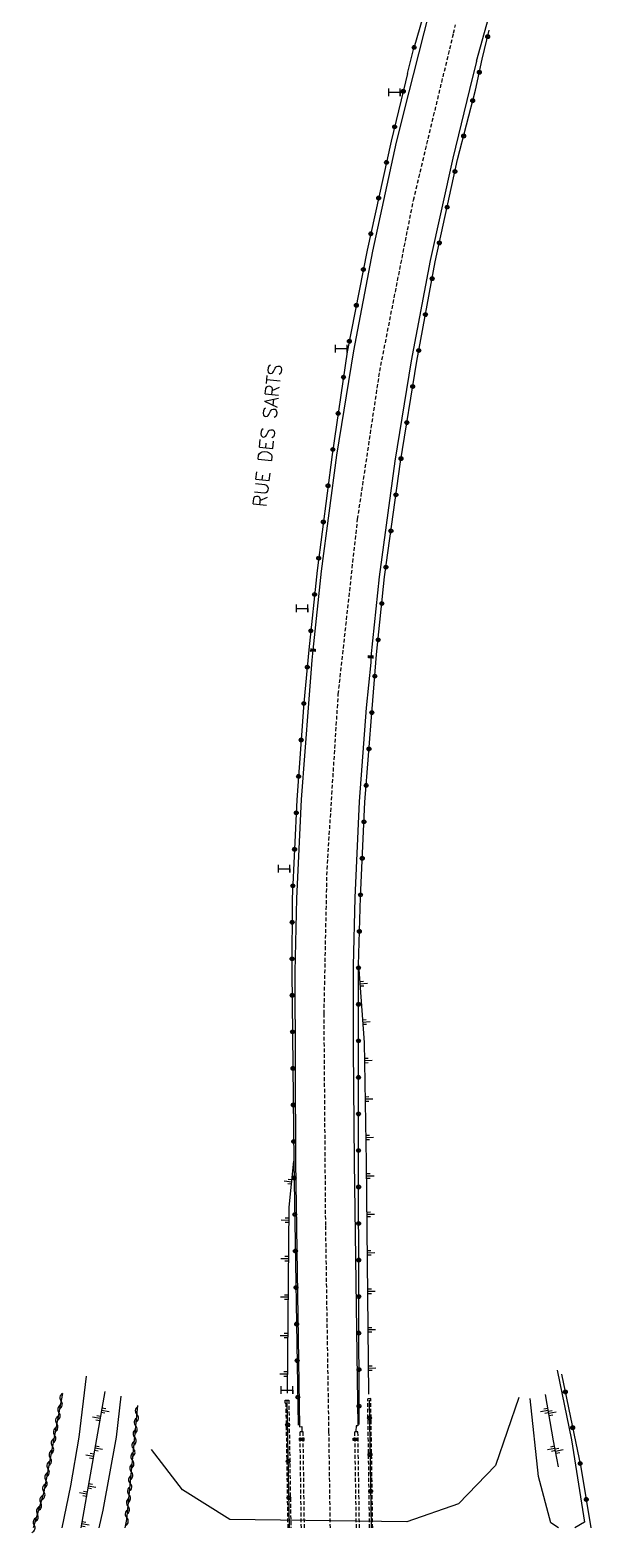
# Model space of a CAD drawing. Header units: millimetres. Extents: x 107000 to 108000, y 126999 to 128000.
# Drawn here: x 107263.4 to 107336.4, y 126999.4 to 127194.8 of the extents above; entities that cross this region are included whole.
import ezdxf
from ezdxf.enums import TextEntityAlignment as Align

# ---------------------------------------------------------------- set-up
doc = ezdxf.new("R2010")
doc.units = ezdxf.units.MM
doc.linetypes.add('DASHED', pattern=[0.75, 0.5, -0.25])
doc.layers.get('0').update_dxf_attribs({"linetype": 'CONTINUOUS'})
for name, color, linetype in [('W0001', 6, 'DASHED'), ('W0008', 7, 'CONTINUOUS'), ('W0112', 1, 'DASHED'), ('W0211', 2, 'CONTINUOUS'), ('W0310', 3, 'CONTINUOUS'), ('W0322', 7, 'CONTINUOUS'), ('W0400', 7, 'CONTINUOUS'), ('W0989', 7, 'CONTINUOUS'), ('W1474', 7, 'CONTINUOUS')]:
    doc.layers.add(name, color=color, linetype=linetype)
doc.styles.get("Standard").update_dxf_attribs({"font": 'romans.shx', "width": 0.85})

# ---------------------------------------------------------------- blocks, each defined once
blk = doc.blocks.new('t211o')
at = {"color": 0, "linetype": 'Continuous'}
for p, q in [((-0.29, 0.5), (-0.29, 0)), ((0, 1), (0, 0)), ((0.29, 0.5), (0.29, 0))]:
    blk.add_line(p, q, dxfattribs=at)
blk = doc.blocks.new('t322o')
at = {"color": 0, "linetype": 'Continuous'}
for radius in [0.25, 0.15]:
    blk.add_circle((0, 0), radius, dxfattribs=at)
blk = doc.blocks.new('t310o')
at = {"color": 0, "linetype": 'Continuous'}
for centre, start, end in [((-0.5, 0.38), 216.8699, 323.1304), ((0.5, -0.37), 36.8699, 143.1303)]:
    blk.add_arc(centre, 0.625, start, end, dxfattribs=at)
blk = doc.blocks.new('T1474')
at = {"color": 0, "linetype": 'Continuous', "flags": 128}
for points in [[(-0.75, -0.5), (-0.75, 0.5)], [(-0.75, 0), (0.75, 0)], [(0.75, 0), (0.75, -0.5), (0.75, 0.5)]]:
    blk.add_lwpolyline(points, dxfattribs=at)
blk = doc.blocks.new('T400')
for p, q in [((-0.15, 0.3), (0.15, 0.3)), ((-0.15, -0.25), (-0.15, 0.3)), ((-0.15, 0.15), (0.15, 0.15)), ((-0.15, 0), (0.15, 0)), ((0.15, 0.3), (0.15, -0.25)), ((-0.15, -0.15), (0.15, -0.15)), ((-0.15, -0.25), (-0.15, -0.3)), ((-0.15, -0.3), (0.15, -0.3)), ((0.15, -0.3), (0.15, -0.25))]:
    blk.add_line(p, q)

msp = doc.modelspace()

# ---------------------------------------------------------------- linework, layer by layer
at = {"layer": 'W0001'}
msp.add_lwpolyline([(107302.5, 127000), (107302.32, 127012.53), (107301.9, 127039.37), (107301.69, 127066.89), (107302.08, 127085.66), (107303.54, 127108.42), (107306.05, 127131.17), (107308.93, 127150.42), (107313.31, 127172.67), (107318.53, 127194.38), (107318.8, 127195.45)], dxfattribs=at)
at = {"layer": 'W0008', "flags": 128}
msp.add_lwpolyline([(107321.52, 127190.76), (107326.21, 127207.55)], dxfattribs=at)
at = {"layer": 'W0008'}
for points in [[(107316.09, 127200.11), (107316.04, 127199.93), (107313.26, 127188.95), (107312.7, 127186.74), (107311.05, 127180.22), (107307.97, 127166.02), (107305.5, 127153.09), (107303.32, 127139.52), (107301.32, 127124.43), (107300.23, 127114.16), (107300.11, 127112.84), (107299.64, 127107.21), (107298.71, 127094.75), (107298.12, 127081.84), (107297.87, 127072.32), (107297.98, 127047.65), (107298.49, 127013.17), (107298.78, 127013.19), (107298.78, 127012.62)], [(107321.52, 127190.76), (107320.61, 127187.04), (107318.43, 127178.15), (107315.48, 127164.84), (107313, 127151.79), (107310.89, 127138.72), (107308.87, 127123.68), (107307.77, 127113.28), (107307.76, 127112.55), (107307.15, 127106.65), (107306.26, 127094.48), (107305.68, 127081.95), (107305.46, 127073.09), (107305.49, 127062.36), (107305.6, 127047.55), (107306.06, 127013.29), (107305.84, 127013.29), (107305.81, 127012.58)]]:
    msp.add_lwpolyline(points, dxfattribs=at)
at = {"layer": 'W0112'}
for p, q in [((107296.62, 127016.23), (107296.62, 127016.63)), ((107307.61, 127000), (107307.36, 127016.81))]:
    msp.add_line(p, q, dxfattribs=at)
for points in [[(107296.62, 127016.63), (107297.1, 127016.63), (107297.36, 127000)], [(107296.62, 127016.23), (107296.71, 127016.23), (107296.96, 127000)], [(107308.01, 127000), (107307.76, 127016.82), (107307.36, 127016.81), (107307.36, 127016.81), (107307.36, 127016.81), (107307.36, 127016.81), (107307.36, 127016.81), (107307.36, 127016.81), (107307.36, 127016.81), (107307.36, 127016.81), (107307.36, 127016.81), (107307.36, 127016.81), (107307.36, 127016.81), (107307.36, 127016.81), (107307.36, 127016.81), (107307.36, 127016.81), (107307.36, 127016.81), (107307.36, 127016.81), (107307.36, 127016.81), (107307.36, 127016.81), (107307.36, 127016.81), (107307.36, 127016.81), (107307.36, 127016.81), (107307.36, 127016.81), (107307.36, 127016.81), (107307.36, 127016.81), (107307.36, 127016.81), (107307.36, 127016.81), (107307.36, 127016.81), (107307.36, 127016.81), (107307.36, 127016.81), (107307.36, 127016.81), (107307.36, 127016.81), (107307.36, 127016.81), (107307.36, 127016.81), (107307.36, 127016.81), (107307.36, 127016.81), (107307.36, 127016.81), (107307.36, 127016.81), (107307.36, 127016.81), (107307.36, 127016.81), (107307.36, 127016.81), (107307.36, 127016.81), (107307.36, 127016.81), (107307.36, 127016.81), (107307.36, 127016.81), (107307.36, 127016.81), (107307.36, 127016.81), (107307.36, 127016.81), (107307.36, 127016.81), (107307.36, 127016.81), (107307.36, 127016.81), (107307.36, 127016.81), (107307.36, 127016.81), (107307.36, 127016.81), (107307.36, 127016.81), (107307.36, 127016.81), (107307.36, 127016.81), (107307.36, 127016.81), (107307.36, 127016.81), (107307.36, 127016.81), (107307.36, 127016.81), (107307.36, 127016.81), (107307.36, 127016.81), (107307.36, 127016.81), (107307.36, 127016.81), (107307.36, 127016.81), (107307.36, 127016.81), (107307.36, 127016.81), (107307.36, 127016.81), (107307.36, 127016.81), (107307.36, 127016.81), (107307.36, 127016.81), (107307.36, 127016.81), (107307.36, 127016.81), (107307.36, 127016.81), (107307.36, 127016.81), (107307.36, 127016.81), (107307.36, 127016.81), (107307.36, 127016.81), (107307.36, 127016.81), (107307.36, 127016.81), (107307.36, 127016.81), (107307.36, 127016.81), (107307.36, 127016.81), (107307.36, 127016.81), (107307.36, 127016.81), (107307.36, 127016.81), (107307.36, 127016.81), (107307.36, 127016.81), (107307.36, 127016.81), (107307.36, 127016.81), (107307.36, 127016.81), (107307.36, 127016.81)], [(107307.36, 127016.81), (107307.36, 127016.81), (107307.36, 127016.81), (107307.36, 127016.81), (107307.36, 127016.81), (107307.36, 127016.81), (107307.36, 127016.81), (107307.36, 127016.81), (107307.36, 127016.81), (107307.36, 127016.81), (107307.36, 127016.81), (107307.36, 127016.81), (107307.36, 127016.81), (107307.36, 127016.81), (107307.36, 127016.81), (107307.36, 127016.81), (107307.36, 127016.81), (107307.36, 127016.81), (107307.36, 127016.81), (107307.36, 127016.81)], [(107298.73, 127000), (107298.56, 127012.54), (107298.96, 127012.55), (107298.96, 127012.55), (107298.96, 127012.55), (107298.96, 127012.55), (107298.96, 127012.55), (107298.96, 127012.55), (107298.96, 127012.55), (107298.96, 127012.55), (107298.96, 127012.55), (107298.96, 127012.55), (107298.96, 127012.55), (107298.96, 127012.55), (107298.96, 127012.55), (107298.96, 127012.55), (107298.96, 127012.55), (107298.96, 127012.55), (107298.96, 127012.55), (107298.96, 127012.55), (107298.96, 127012.55), (107298.96, 127012.55), (107298.96, 127012.55), (107298.96, 127012.55), (107298.96, 127012.55), (107298.96, 127012.55), (107298.96, 127012.55), (107298.96, 127012.55), (107298.96, 127012.55), (107298.96, 127012.55), (107298.96, 127012.55), (107298.96, 127012.55), (107298.96, 127012.55), (107298.96, 127012.55), (107298.96, 127012.55), (107298.96, 127012.55), (107298.96, 127012.55), (107298.96, 127012.55), (107298.96, 127012.55), (107298.96, 127012.55), (107298.96, 127012.55), (107298.96, 127012.55), (107298.96, 127012.55), (107298.96, 127012.55), (107298.96, 127012.55), (107298.96, 127012.55), (107298.96, 127012.55), (107298.96, 127012.55), (107298.96, 127012.55), (107298.96, 127012.55), (107298.96, 127012.55), (107298.96, 127012.55), (107298.96, 127012.55), (107298.96, 127012.55), (107298.96, 127012.55), (107298.96, 127012.55), (107298.96, 127012.55), (107298.96, 127012.55), (107298.96, 127012.55), (107298.96, 127012.55), (107298.96, 127012.55), (107298.96, 127012.55), (107298.96, 127012.55), (107298.96, 127012.55), (107298.96, 127012.55), (107298.96, 127012.55), (107298.96, 127012.55), (107298.96, 127012.55), (107298.96, 127012.55), (107298.96, 127012.55), (107298.96, 127012.55), (107298.96, 127012.55), (107298.96, 127012.55), (107298.96, 127012.55), (107298.96, 127012.55), (107298.96, 127012.55), (107298.96, 127012.55), (107298.96, 127012.55), (107298.96, 127012.55), (107298.96, 127012.55), (107298.96, 127012.55), (107298.96, 127012.55), (107298.96, 127012.55), (107298.96, 127012.55), (107298.96, 127012.55), (107298.96, 127012.55), (107298.96, 127012.55), (107298.96, 127012.55), (107298.96, 127012.55), (107298.96, 127012.55), (107298.96, 127012.55), (107298.96, 127012.55), (107298.96, 127012.55), (107298.96, 127012.55), (107298.96, 127012.55)], [(107299.13, 127000), (107298.96, 127012.55), (107298.96, 127012.55), (107298.96, 127012.55), (107298.96, 127012.55), (107298.96, 127012.55), (107298.96, 127012.55), (107298.96, 127012.55), (107298.96, 127012.55), (107298.96, 127012.55), (107298.96, 127012.55), (107298.96, 127012.55), (107298.96, 127012.55), (107298.96, 127012.55), (107298.96, 127012.55), (107298.96, 127012.55), (107298.96, 127012.55), (107298.96, 127012.55), (107298.96, 127012.55), (107298.96, 127012.55), (107298.96, 127012.55), (107298.96, 127012.55), (107298.96, 127012.55), (107298.96, 127012.55), (107298.96, 127012.55), (107298.96, 127012.55), (107298.96, 127012.55), (107298.96, 127012.55), (107298.96, 127012.55), (107298.96, 127012.55), (107298.96, 127012.55), (107298.96, 127012.55), (107298.96, 127012.55), (107298.96, 127012.55), (107298.96, 127012.55), (107298.96, 127012.55), (107298.96, 127012.55), (107298.96, 127012.55), (107298.96, 127012.55), (107298.96, 127012.55), (107298.96, 127012.55), (107298.96, 127012.55), (107298.96, 127012.55), (107298.96, 127012.55), (107298.96, 127012.55), (107298.96, 127012.55), (107298.96, 127012.55), (107298.96, 127012.55), (107298.96, 127012.55), (107298.96, 127012.55), (107298.96, 127012.55), (107298.96, 127012.55), (107298.96, 127012.55), (107298.96, 127012.55), (107298.96, 127012.55), (107298.96, 127012.55), (107298.96, 127012.55), (107298.96, 127012.55), (107298.96, 127012.55), (107298.96, 127012.55), (107298.96, 127012.55), (107298.96, 127012.55), (107298.96, 127012.55), (107298.96, 127012.55), (107298.96, 127012.55), (107298.96, 127012.55), (107298.96, 127012.55), (107298.96, 127012.55), (107298.96, 127012.55), (107298.96, 127012.55), (107298.96, 127012.55), (107298.96, 127012.55), (107298.96, 127012.55), (107298.96, 127012.55), (107298.96, 127012.55), (107298.96, 127012.55), (107298.96, 127012.55), (107298.96, 127012.55), (107298.96, 127012.55), (107298.96, 127012.55), (107298.96, 127012.55), (107298.96, 127012.55), (107298.96, 127012.55), (107298.96, 127012.55), (107298.96, 127012.55), (107298.96, 127012.55), (107298.96, 127012.55), (107298.96, 127012.55), (107298.96, 127012.55), (107298.96, 127012.55), (107298.96, 127012.55), (107298.96, 127012.55), (107298.96, 127012.55), (107298.96, 127012.55), (107298.96, 127012.55), (107298.96, 127012.55)], [(107298.96, 127012.55), (107298.96, 127012.55), (107298.96, 127012.55), (107298.96, 127012.55), (107298.96, 127012.55), (107298.96, 127012.55), (107298.96, 127012.55), (107298.96, 127012.55), (107298.96, 127012.55), (107298.96, 127012.55), (107298.96, 127012.55), (107298.96, 127012.55), (107298.96, 127012.55), (107298.96, 127012.55), (107298.96, 127012.55), (107298.96, 127012.55), (107298.96, 127012.55), (107298.96, 127012.55), (107298.96, 127012.55), (107298.96, 127012.55)], [(107305.89, 127000), (107305.69, 127012.55), (107306.09, 127012.56), (107306.09, 127012.56), (107306.09, 127012.56), (107306.09, 127012.56), (107306.09, 127012.56), (107306.09, 127012.56), (107306.09, 127012.56), (107306.09, 127012.56), (107306.09, 127012.56), (107306.09, 127012.56), (107306.09, 127012.56), (107306.09, 127012.56), (107306.09, 127012.56), (107306.09, 127012.56), (107306.09, 127012.56), (107306.09, 127012.56), (107306.09, 127012.56), (107306.09, 127012.56), (107306.09, 127012.56), (107306.09, 127012.56), (107306.09, 127012.56), (107306.09, 127012.56), (107306.09, 127012.56), (107306.09, 127012.56), (107306.09, 127012.56), (107306.09, 127012.56), (107306.09, 127012.56), (107306.09, 127012.56), (107306.09, 127012.56), (107306.09, 127012.56), (107306.09, 127012.56), (107306.09, 127012.56), (107306.09, 127012.56), (107306.09, 127012.56), (107306.09, 127012.56), (107306.09, 127012.56), (107306.09, 127012.56), (107306.09, 127012.56), (107306.09, 127012.56), (107306.09, 127012.56), (107306.09, 127012.56), (107306.09, 127012.56), (107306.09, 127012.56), (107306.09, 127012.56), (107306.09, 127012.56), (107306.09, 127012.56), (107306.09, 127012.56), (107306.09, 127012.56), (107306.09, 127012.56), (107306.09, 127012.56), (107306.09, 127012.56), (107306.09, 127012.56), (107306.09, 127012.56), (107306.09, 127012.56), (107306.09, 127012.56), (107306.09, 127012.56), (107306.09, 127012.56), (107306.09, 127012.56), (107306.09, 127012.56), (107306.09, 127012.56), (107306.09, 127012.56), (107306.09, 127012.56), (107306.09, 127012.56), (107306.09, 127012.56), (107306.09, 127012.56), (107306.09, 127012.56), (107306.09, 127012.56), (107306.09, 127012.56), (107306.09, 127012.56), (107306.09, 127012.56), (107306.09, 127012.56), (107306.09, 127012.56), (107306.09, 127012.56), (107306.09, 127012.56), (107306.09, 127012.56), (107306.09, 127012.56), (107306.09, 127012.56), (107306.09, 127012.56), (107306.09, 127012.56), (107306.09, 127012.56), (107306.09, 127012.56), (107306.09, 127012.56), (107306.09, 127012.56), (107306.09, 127012.56), (107306.09, 127012.56), (107306.09, 127012.56), (107306.09, 127012.56), (107306.09, 127012.56), (107306.09, 127012.56), (107306.09, 127012.56), (107306.09, 127012.56), (107306.09, 127012.56), (107306.09, 127012.56)], [(107306.29, 127000), (107306.09, 127012.56), (107306.09, 127012.56), (107306.09, 127012.56), (107306.09, 127012.56), (107306.09, 127012.56), (107306.09, 127012.56), (107306.09, 127012.56), (107306.09, 127012.56), (107306.09, 127012.56), (107306.09, 127012.56), (107306.09, 127012.56), (107306.09, 127012.56), (107306.09, 127012.56), (107306.09, 127012.56), (107306.09, 127012.56), (107306.09, 127012.56), (107306.09, 127012.56), (107306.09, 127012.56), (107306.09, 127012.56), (107306.09, 127012.56), (107306.09, 127012.56), (107306.09, 127012.56), (107306.09, 127012.56), (107306.09, 127012.56), (107306.09, 127012.56), (107306.09, 127012.56), (107306.09, 127012.56), (107306.09, 127012.56), (107306.09, 127012.56), (107306.09, 127012.56), (107306.09, 127012.56), (107306.09, 127012.56), (107306.09, 127012.56), (107306.09, 127012.56), (107306.09, 127012.56), (107306.09, 127012.56), (107306.09, 127012.56), (107306.09, 127012.56), (107306.09, 127012.56), (107306.09, 127012.56), (107306.09, 127012.56), (107306.09, 127012.56), (107306.09, 127012.56), (107306.09, 127012.56), (107306.09, 127012.56), (107306.09, 127012.56), (107306.09, 127012.56), (107306.09, 127012.56), (107306.09, 127012.56), (107306.09, 127012.56), (107306.09, 127012.56), (107306.09, 127012.56), (107306.09, 127012.56), (107306.09, 127012.56), (107306.09, 127012.56), (107306.09, 127012.56), (107306.09, 127012.56), (107306.09, 127012.56), (107306.09, 127012.56), (107306.09, 127012.56), (107306.09, 127012.56), (107306.09, 127012.56), (107306.09, 127012.56), (107306.09, 127012.56), (107306.09, 127012.56), (107306.09, 127012.56), (107306.09, 127012.56), (107306.09, 127012.56), (107306.09, 127012.56), (107306.09, 127012.56), (107306.09, 127012.56), (107306.09, 127012.56), (107306.09, 127012.56), (107306.09, 127012.56), (107306.09, 127012.56), (107306.09, 127012.56), (107306.09, 127012.56), (107306.09, 127012.56), (107306.09, 127012.56), (107306.09, 127012.56), (107306.09, 127012.56), (107306.09, 127012.56), (107306.09, 127012.56), (107306.09, 127012.56), (107306.09, 127012.56), (107306.09, 127012.56), (107306.09, 127012.56), (107306.09, 127012.56), (107306.09, 127012.56), (107306.09, 127012.56), (107306.09, 127012.56), (107306.09, 127012.56), (107306.09, 127012.56), (107306.09, 127012.56), (107306.09, 127012.56)], [(107306.09, 127012.56), (107306.09, 127012.56), (107306.09, 127012.56), (107306.09, 127012.56), (107306.09, 127012.56), (107306.09, 127012.56), (107306.09, 127012.56), (107306.09, 127012.56), (107306.09, 127012.56), (107306.09, 127012.56), (107306.09, 127012.56), (107306.09, 127012.56), (107306.09, 127012.56), (107306.09, 127012.56), (107306.09, 127012.56), (107306.09, 127012.56), (107306.09, 127012.56), (107306.09, 127012.56), (107306.09, 127012.56), (107306.09, 127012.56)]]:
    msp.add_lwpolyline(points, dxfattribs=at)
at = {"layer": 'W0211'}
for points in [[(107306.15, 127073.22), (107306.88, 127063.13), (107307.17, 127047.53), (107307.47, 127017.4)], [(107296.93, 127017.54), (107297.13, 127041.72), (107297.77, 127047.69)], [(107270.75, 127019.72), (107269.79, 127011.82), (107268.71, 127005.48), (107267.59, 127000)], [(107332, 127020.51), (107333.87, 127011.46), (107335.55, 127000.74), (107334.29, 127000)], [(107273.17, 127017.75), (107270.06, 127000)], [(107275.27, 127017.15), (107274.66, 127011.81), (107272.89, 127002.33), (107272.4, 127000)], [(107327.02, 127016.97), (107323.98, 127008.13), (107319.17, 127003.12), (107312.44, 127000.8), (107289.44, 127001.12), (107283.26, 127004.95), (107279.26, 127010.2)], [(107332.18, 127000), (107331.19, 127000.65), (107329.57, 127006.68), (107328.48, 127016.82)], [(107332.19, 127007.93), (107331.54, 127011.32), (107330.47, 127017.34)]]:
    msp.add_lwpolyline(points, dxfattribs=at)
at = {"layer": 'W0310'}
for points in [[(107267.67, 127017.47), (107265.18, 127004.48), (107263.85, 127000)], [(107275.8, 127000), (107276.01, 127001.12), (107277.45, 127015.93)]]:
    msp.add_lwpolyline(points, dxfattribs=at)
at = {"layer": 'W0322'}
for p, q in [((107297.17, 127000), (107296.89, 127016.53)), ((107307.56, 127016.66), (107307.81, 127000))]:
    msp.add_line(p, q, dxfattribs=at)
at = {"layer": 'W0322', "flags": 128}
msp.add_lwpolyline([(107318.45, 127209.94), (107313.37, 127192.43)], dxfattribs=at)
at = {"layer": 'W0322'}
for points in [[(107321.38, 127186.98), (107322.26, 127191.01), (107323.18, 127194.79)], [(107312.53, 127189.14), (107313.37, 127192.43)], [(107312.53, 127189.14), (107312.02, 127186.98), (107310.4, 127180.34), (107307.29, 127166.15), (107304.71, 127152.95), (107302.73, 127139.59), (107300.77, 127124.51), (107299.71, 127114.18), (107299.06, 127107.29), (107298.15, 127094.7), (107297.55, 127081.85), (107297.51, 127072.39), (107297.77, 127047.7), (107298.33, 127013.36)], [(107306.23, 127013.46), (107306.17, 127047.29), (107306.16, 127073.2), (107306.41, 127082.05), (107306.99, 127094.4), (107307.93, 127106.53), (107308.52, 127113.6), (107309.56, 127123.68), (107311.62, 127138.62), (107313.74, 127151.75), (107316.15, 127164.65), (107319.05, 127177.94), (107321.38, 127186.98)], [(107332.58, 127020.01), (107335.1, 127007.92), (107336.4, 127000)]]:
    msp.add_lwpolyline(points, dxfattribs=at)

# ---------------------------------------------------------------- block references
at = {"layer": 'W0211'}
for p, rotation in [((107306.33, 127070.73), 274.1171337572729), ((107306.69, 127065.74), 274.1171337572729), ((107306.93, 127060.75), 271.0680795924873), ((107307.02, 127055.75), 271.0680795924873), ((107307.11, 127050.75), 271.0680795924873), ((107297.48, 127045.02), 83.94319111628042), ((107307.19, 127045.75), 270.5592309711457), ((107297.12, 127040.04), 89.51654331503269), ((107307.24, 127040.75), 270.5592309711457), ((107307.29, 127035.75), 270.5592309711457), ((107297.08, 127035.04), 89.51654331503269), ((107297.03, 127030.04), 89.51654331503269), ((107307.34, 127030.75), 270.5592309711457), ((107307.38, 127025.75), 270.5592309711457), ((107296.99, 127025.04), 89.51654331503269), ((107296.95, 127020.04), 89.51654331503269), ((107307.43, 127020.75), 270.5592309711457), ((107272.56, 127014.27), 80.07466119013249), ((107272.74, 127015.29), 260.0746611901325), ((107330.83, 127015.3), 100.0339915885719), ((107330.91, 127014.87), 280.0339915885719), ((107271.88, 127010.37), 260.0746611901325), ((107331.72, 127010.38), 100.9130979830453), ((107331.8, 127009.96), 280.9130979830452), ((107271.7, 127009.34), 80.07466119013249), ((107270.84, 127004.42), 80.07466119013249), ((107271.01, 127005.44), 260.0746611901325), ((107270.15, 127000.52), 260.0746611901325)]:
    msp.add_blockref('t211o', p, dxfattribs=dict(at, rotation=rotation))
at = {"layer": 'W0310'}
for p, rotation in [((107267.2, 127015.01), 259.1613615895452), ((107267.48, 127016.49), 259.1613615895452), ((107266.91, 127013.54), 259.1613615895452), ((107277.19, 127013.28), 84.45299653581807), ((107277.34, 127014.77), 84.45299653581807), ((107266.63, 127012.07), 259.1613615895452), ((107277.05, 127011.78), 84.45299653581807), ((107266.07, 127009.12), 259.1613615895452), ((107266.35, 127010.6), 259.1613615895452), ((107276.9, 127010.29), 84.45299653581807), ((107265.79, 127007.65), 259.1613615895452), ((107276.61, 127007.3), 84.45299653581807), ((107276.76, 127008.8), 84.45299653581807), ((107265.51, 127006.18), 259.1613615895452), ((107276.47, 127005.81), 84.45299653581807), ((107264.82, 127003.26), 253.4935447533678), ((107265.22, 127004.7), 259.1613615895452), ((107276.32, 127004.32), 84.45299653581807), ((107264.39, 127001.82), 253.4935447533678), ((107276.03, 127001.33), 84.45299653581807), ((107276.18, 127002.83), 84.45299653581807), ((107263.97, 127000.38), 253.4935447533678)]:
    msp.add_blockref('t310o', p, dxfattribs=dict(at, rotation=rotation))
at = {"layer": 'W0322'}
for p, rotation in [((107322.97, 127193.93), 76.34023979702968), ((107313.4, 127192.53), 253.8035973651167), ((107321.88, 127189.3), 77.6188680621665), ((107311.99, 127186.82), 256.2952011547232), ((107321.02, 127185.61), 75.56048187073036), ((107310.86, 127182.21), 256.2952011547232), ((107319.84, 127181.01), 75.56048187073036), ((107309.8, 127177.58), 257.6180290570358), ((107318.71, 127176.39), 77.69150549368952), ((107308.78, 127172.94), 257.6180290570358), ((107317.7, 127171.75), 77.69150549368952), ((107307.76, 127168.3), 257.6180290570358), ((107316.68, 127167.11), 77.69150549368952), ((107306.8, 127163.65), 258.9298201907865), ((107315.74, 127162.46), 79.44890279937528), ((107305.89, 127158.99), 258.9298201907865), ((107314.87, 127157.79), 79.44890279937528), ((107304.98, 127154.32), 258.9298201907865), ((107314, 127153.12), 79.44890279937528), ((107304.22, 127149.64), 261.5800396413117), ((107313.21, 127148.43), 80.82032801669025), ((107303.52, 127144.94), 261.5800396413117), ((107312.45, 127143.74), 80.82032801669025), ((107302.83, 127140.24), 261.5800396413117), ((107311.69, 127139.06), 80.82032801669025), ((107302.2, 127135.53), 262.5931619534895), ((107311.03, 127134.35), 82.13579560005385), ((107301.59, 127130.82), 262.5931619534895), ((107310.38, 127129.65), 82.13579560005385), ((107300.98, 127126.11), 262.5931619534895), ((107309.73, 127124.94), 82.13579560005385), ((107300.45, 127121.39), 264.1674448168682), ((107309.2, 127120.22), 84.1374191652832), ((107299.97, 127116.66), 264.1674448168682), ((107308.72, 127115.5), 84.1374191652832), ((107299.5, 127111.94), 264.5578087487661), ((107308.28, 127110.77), 85.1565268228779), ((107299.05, 127107.21), 265.8547707684866), ((107307.89, 127106.03), 85.6003328837718), ((107298.71, 127102.47), 265.8547707684866), ((107307.52, 127101.3), 85.6003328837718), ((107298.37, 127097.73), 265.8547707684866), ((107307.16, 127096.56), 85.6003328837718), ((107298.07, 127092.99), 267.3673077978947), ((107306.87, 127091.82), 87.29225538359236), ((107297.85, 127088.25), 267.3673077978947), ((107306.65, 127087.08), 87.29225538359236), ((107297.63, 127083.5), 267.3673077978947), ((107306.42, 127082.33), 87.29225538359236), ((107297.54, 127078.76), 269.7395979632955), ((107306.28, 127077.58), 88.37013607850989), ((107297.52, 127074.01), 269.7395979632955), ((107306.16, 127072.84), 90.03094934424111), ((107297.54, 127069.26), 270.5915153432707), ((107306.16, 127068.09), 90.03094934424111), ((107297.59, 127064.51), 270.5915153432707), ((107306.16, 127063.34), 90.03094934424111), ((107297.64, 127059.76), 270.5915153432707), ((107306.16, 127058.59), 90.03094934424111), ((107297.69, 127055.01), 270.5915153432707), ((107306.17, 127053.84), 90.03094934424111), ((107297.74, 127050.26), 270.5915153432707), ((107306.17, 127049.09), 90.03094934424111), ((107297.8, 127045.51), 270.9458645327147), ((107306.18, 127044.34), 90.10672176365118), ((107297.88, 127040.76), 270.9458645327147), ((107306.18, 127039.59), 90.10672176365118), ((107297.96, 127036.01), 270.9458645327147), ((107306.19, 127034.84), 90.10672176365118), ((107298.04, 127031.26), 270.9458645327147), ((107306.2, 127030.09), 90.10672176365118), ((107298.12, 127026.51), 270.9458645327147), ((107306.21, 127025.34), 90.10672176365118), ((107298.19, 127021.76), 270.9458645327147), ((107306.22, 127020.59), 90.10672176365118), ((107333.07, 127017.69), 281.7585158467487), ((107298.27, 127017.01), 270.9458645327147), ((107306.23, 127015.84), 90.10672176365118), ((107307.59, 127014.29), 270.8698178197279), ((107296.94, 127013.42), 90.96614778172615), ((107334.03, 127013.04), 281.7585158467487), ((107297.02, 127008.67), 90.96614778172615), ((107307.66, 127009.54), 270.8698178197279), ((107335, 127008.39), 281.7585158467487), ((107297.1, 127003.92), 90.96614778172615), ((107307.74, 127004.79), 270.8698178197279), ((107335.79, 127003.71), 279.3207782229824)]:
    msp.add_blockref('t322o', p, dxfattribs=dict(at, rotation=rotation))
at = {"layer": 'W0400'}
for p, rotation in [((107300.23, 127114.16), 265.1243863368163), ((107307.77, 127113.28), 88.6530068432998), ((107298.78, 127011.51), 90), ((107305.79, 127011.52), 90)]:
    msp.add_blockref('T400', p, dxfattribs=dict(at, rotation=rotation))
at = {"layer": 'W1474'}
for p in [(107310.84, 127186.7), (107303.93, 127153.37), (107298.83, 127119.58), (107296.49, 127085.72), (107296.87, 127017.93)]:
    msp.add_blockref('T1474', p, dxfattribs=at)

# ---------------------------------------------------------------- texts
at = {"layer": 'W0989'}
msp.add_text('RUE DES SARTS', height=1.75, rotation=83.7063, dxfattribs=at).set_placement((107294.32, 127142.07), align=Align.MIDDLE)

doc.saveas('drawing.dxf')
